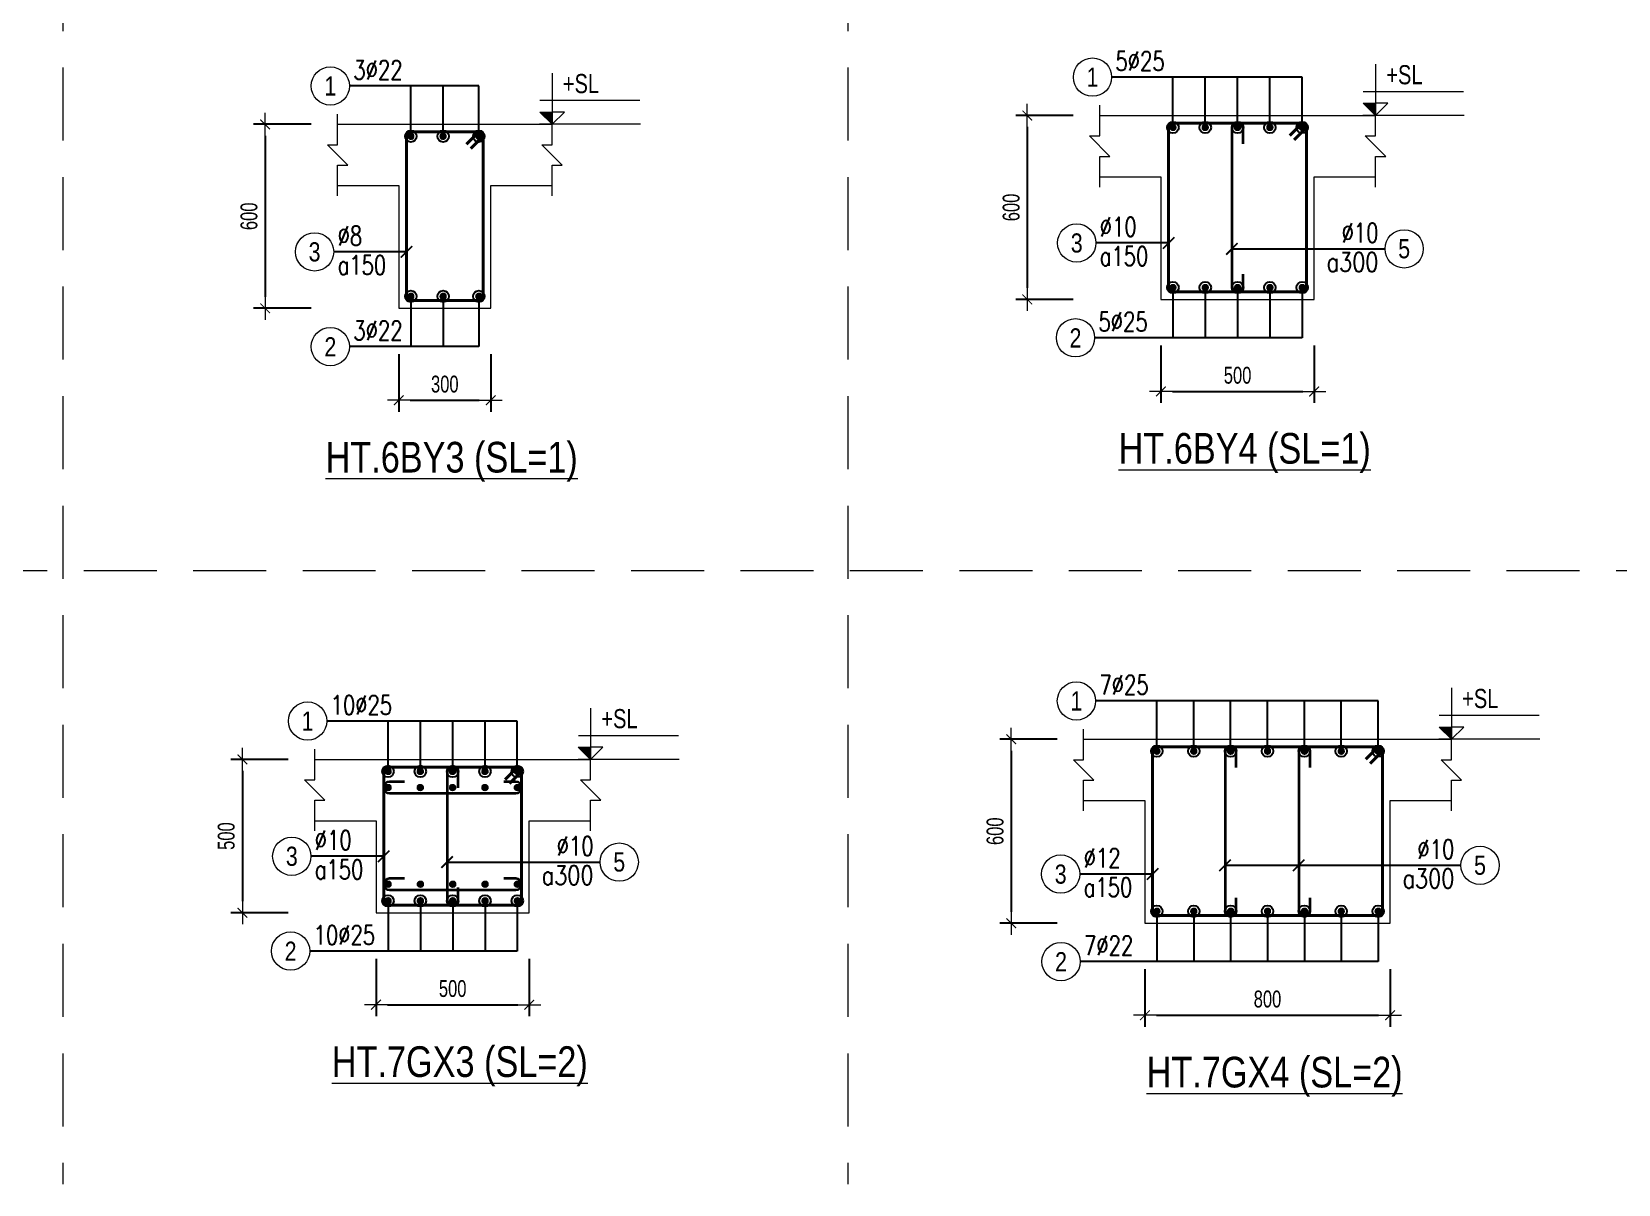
# Model space of a CAD drawing. Header units: millimetres. Extents: x 225489 to 327520, y -235866 to -221866.
# Drawn here: x 251535 to 256713, y -235866 to -232107 of the extents above; entities that cross this region are included whole.
import ezdxf
from ezdxf.enums import TextEntityAlignment as Align

# ---------------------------------------------------------------- set-up
doc = ezdxf.new("R2010")
doc.units = ezdxf.units.MM
doc.header["$PDMODE"] = 3
doc.linetypes.add('HIDDEN2', pattern=[4.762499999999999, 3.175, -1.5875])
doc.layers.get('0').update_dxf_attribs({"lineweight": 20})
doc.layers.get('Defpoints').update_dxf_attribs({"color": 151, "lineweight": 9})
for name, color, linetype, lineweight in [('NDC_S_ANNO', 7, 'Continuous', 20), ('NDC_S_CONTINUOUS', 3, 'Continuous', 20), ('NDC_S_DIM', 1, 'Continuous', 15), ('NDC_S_HIDDEN', 8, 'HIDDEN2', 13), ('NDC_S_REBAR', 4, 'Continuous', 35), ('NDC_S_STIRRUP', 4, 'Continuous', 40), ('NDC_S_TEXT SYMBOL', 7, 'Continuous', 20), ('NDC_S_THIN LINE', 8, 'Continuous', 9), ('NDC_S_VN TEXT', 7, 'Continuous', 20)]:
    doc.layers.add(name, color=color, linetype=linetype, lineweight=lineweight)
doc.styles.add('ARIAL', font='arial.ttf', dxfattribs={"width": 0.8})
doc.styles.add('NDC_ANNO', font='', dxfattribs={"width": 0.8})
doc.styles.add('NDC_DIM', font='', dxfattribs={"width": 0.75})
doc.styles.add('NDC_EN TXT', font='romans.shx', dxfattribs={"width": 0.8})
doc.styles.get('NDC_ANNO').set_extended_font_data('Dotum')
doc.styles.get('NDC_DIM').set_extended_font_data('Dotum')
doc.dimstyles.new('NDC_dim_25', dxfattribs={"dimscale": 25, "dimtxt": 2.2, "dimasz": 1.5, "dimexe": 1.5, "dimexo": 2.5, "dimgap": 1, "dimtad": 1, "dimdec": 0, "dimzin": 0, "dimdsep": 46, "dimtxsty": 'NDC_DIM', "dimblk": 'DIMMARK', "dimcen": 0.09, "dimdle": 1.2, "dimclrd": 1, "dimclre": 1, "dimclrt": 3, "dimadec": 0, "dimazin": 0, "dimtfac": 1, "dimtdec": 0, "dimtix": 1, "dimtofl": 0, "dimtmove": 0, "dimatfit": 3, "dimfxl": 6, "dimfxlon": 1, "dimtolj": 1, "dimtzin": 0, "dimarcsym": 0})

# ---------------------------------------------------------------- blocks, each defined once
blk = doc.blocks.new('kata_block_TD')
at = {"color": 6, "linetype": 'ByBlock', "lineweight": -2, "style": 'ARIAL', "width": 0.8}
blk.add_attdef('SECTDET2', text='', height=5, dxfattribs=at).set_placement((0, 7.970649532882817), align=Align.CENTER)
at = {"color": 0, "linetype": 'ByBlock', "lineweight": -2, "style": 'ARIAL', "width": 0.8}
blk.add_attdef('SECTDET1', text='', height=5, dxfattribs=at).set_placement((0, 1.470649532882817), align=Align.CENTER)
at = {"color": 3, "lineweight": 25, "style": 'ARIAL', "width": 0.8}
blk.add_attdef('SSCALE', text='', height=2.5, dxfattribs=at).set_placement((0, -3.998868953555331), align=Align.CENTER)
blk = doc.blocks.new('kata_block_CT')
at = {"layer": 'NDC_S_ANNO'}
blk.add_hatch(color=3, dxfattribs=at).paths.add_polyline_path([(0, 1.596954857557648), (-1.612010908633238, 1.596954857557648), (0, 0)])
at = {"layer": 'NDC_S_ANNO', "ltscale": 50}
h = blk.add_hatch(dxfattribs=at)
h.set_pattern_fill('ANSI31', color=256, scale=1.406250541793835, style=0)
h.set_pattern_definition([(45.00000000000001, (0, 5.456968210637569e-12), (-3.157122508925224, 3.157122508925225), [])])
h.paths.add_polyline_path([(0, 1.596954857557648), (0, 0), (1.612010908924276, 1.596954857557648)])
for p, q in [((-1.592704896858777, 3.140833880479477), (11.46947077315417, 3.140833880479477)), ((11.56125648126181, 5.456968210637569e-12), (-1.63869572513795, 5.456968210637569e-12))]:
    blk.add_line(p, q, dxfattribs=at)
for points in [[(0, 6.69495074864426), (0, 0)], [(0, 0), (-1.612010908924276, 1.596954857557648), (0, 1.596954857557648)], [(0, 0), (1.612010908924276, 1.596954857557648), (0, 1.596954857557648)]]:
    blk.add_lwpolyline(points, dxfattribs=at)
at = {"layer": 'NDC_S_ANNO', "color": 8, "ltscale": 50}
blk.add_lwpolyline([(0, 0), (-1.612010908633238, 1.596954857557648), (0, 1.596954857557648)], dxfattribs=at)
at = {"layer": 'NDC_S_TEXT SYMBOL', "color": 3, "style": 'NDC_ANNO', "width": 0.8}
blk.add_attdef('CT', (1.409564409346785, 4.068271311703938), '', height=2.5, dxfattribs=at)
blk = doc.blocks.new('DIMMARK')
at = {"layer": 'NDC_S_DIM', "color": 1}
blk.add_line((-1.5, 0), (1, 0), dxfattribs=at)
at = {"layer": 'NDC_S_DIM', "color": 2, "const_width": 0.1}
blk.add_lwpolyline([(-0.4242640687119285, -0.4242640687119285), (0.4242640687119285, 0.4242640687119285)], dxfattribs=at)
blk = doc.blocks.new('*D156')
at = {"layer": 'Defpoints', "color": 0, "transparency": 16777216}
for p in [(252733.4289635333, -233009.3474996781), (253033.4289635333, -233009.3474996781), (253033.4289635333, -233309.3474996781)]:
    blk.add_point(p, dxfattribs=at)
at = {"layer": 'NDC_S_DIM', "color": 1, "lineweight": -2, "transparency": 16777216}
for p, q in [((252733.4289635333, -233159.3474996781), (252733.4289635333, -233346.8474996781)), ((253033.4289635333, -233159.3474996781), (253033.4289635333, -233346.8474996781)), ((252770.9289635333, -233309.3474996781), (252995.9289635333, -233309.3474996781))]:
    blk.add_line(p, q, dxfattribs=at)
at = {"layer": 'NDC_S_DIM', "color": 1, "lineweight": -2, "transparency": 16777216, "xscale": 37.5, "yscale": 37.5, "zscale": 37.5, "rotation": 180}
blk.add_blockref('DIMMARK', (252733.4289635333, -233309.3474996781), dxfattribs=at)
at = {"layer": 'NDC_S_DIM', "color": 1, "lineweight": -2, "transparency": 16777216, "xscale": 37.5, "yscale": 37.5, "zscale": 37.5}
blk.add_blockref('DIMMARK', (253033.4289635333, -233309.3474996781), dxfattribs=at)
at = {"layer": 'NDC_S_DIM', "color": 3, "transparency": 16777216, "insert": (252883.4289635333, -233256.8474996781), "char_height": 55.00000000000001, "attachment_point": 5, "style": 'NDC_DIM'}
blk.add_mtext('\\A1;300', dxfattribs=at)
blk = doc.blocks.new('*D157')
at = {"layer": 'Defpoints', "color": 0, "transparency": 16777216}
for p in [(252803.1020880776, -232409.3474996781), (252297.1020880776, -233009.3474996781), (252803.1020880776, -233009.3474996781)]:
    blk.add_point(p, dxfattribs=at)
at = {"layer": 'NDC_S_DIM', "color": 1, "lineweight": -2, "transparency": 16777216}
for p, q in [((252447.1020880776, -232409.3474996781), (252259.6020880776, -232409.3474996781)), ((252297.1020880776, -232446.8474996781), (252297.1020880776, -232971.8474996781)), ((252447.1020880776, -233009.3474996781), (252259.6020880776, -233009.3474996781))]:
    blk.add_line(p, q, dxfattribs=at)
at = {"layer": 'NDC_S_DIM', "color": 1, "lineweight": -2, "transparency": 16777216, "xscale": 37.5, "yscale": 37.5, "zscale": 37.5}
for p, rotation in [((252297.1020880776, -232409.3474996781), 90), ((252297.1020880776, -233009.3474996781), 270)]:
    blk.add_blockref('DIMMARK', p, dxfattribs=dict(at, rotation=rotation))
at = {"layer": 'NDC_S_DIM', "color": 3, "transparency": 16777216, "insert": (252244.6020880777, -232709.3474996781), "char_height": 55.00000000000001, "attachment_point": 5, "rotation": 90, "style": 'NDC_DIM'}
blk.add_mtext('\\A1;600', dxfattribs=at)
blk = doc.blocks.new('kata_block_THEP')
at = {"layer": 'NDC_S_REBAR', "color": 0}
for p, q in [((-0.5, 0), (0.5, 0)), ((-0.3535533905960619, 0.353553390592424), (0.3535533905960619, -0.353553390592424)), ((0.3535533905960619, 0.353553390592424), (-0.3535533905960619, -0.353553390592424)), ((0, 0.5), (0, -0.5))]:
    blk.add_line(p, q, dxfattribs=at)
at = {"layer": 'NDC_S_REBAR', "color": 0, "const_width": 0.08333333333333334}
blk.add_lwpolyline([(-0.5, -1.818989403545856e-12, 1), (0.5000000000145519, -1.818989403545856e-12, 1), (-0.5, -1.818989403545856e-12, 1)], format="xyb", dxfattribs=at)
blk = doc.blocks.new('*U11')
blk.add_circle((-2.5, 0), 2.5)
at = {"layer": 'NDC_S_VN TEXT', "color": 3, "style": 'NDC_EN TXT', "width": 0.75}
blk.add_attdef('DK1', (0.5, 0.8455043070534884), '', height=2.5, dxfattribs=at)
at = {"layer": 'NDC_S_VN TEXT', "color": 7, "style": 'ARIAL', "width": 0.8}
blk.add_attdef('SH2', text='', height=2.5, dxfattribs=at).set_placement((-2.5, 0), align=Align.MIDDLE)
blk = doc.blocks.new('*U12')
blk.add_circle((-2.5, 0), 2.5)
at = {"layer": 'NDC_S_VN TEXT', "color": 3, "style": 'NDC_EN TXT', "width": 0.75}
for tag, p in [('DK1', (0.5, 0.8455043070534884)), ('KC1', (0.5, -2.972544307831413))]:
    blk.add_attdef(tag, p, '', height=2.5, dxfattribs=at)
at = {"layer": 'NDC_S_VN TEXT', "color": 7, "style": 'ARIAL', "width": 0.8}
blk.add_attdef('SH2', text='', height=2.5, dxfattribs=at).set_placement((-2.5, 0), align=Align.MIDDLE)
blk = doc.blocks.new('*D158')
at = {"layer": 'Defpoints', "color": 0, "transparency": 16777216}
for p in [(255220.6489089042, -232980.4652427677), (255720.6489089042, -232980.4652427677), (255720.6489089042, -233280.4652427677)]:
    blk.add_point(p, dxfattribs=at)
at = {"layer": 'NDC_S_DIM', "color": 1, "lineweight": -2, "transparency": 16777216}
for p, q in [((255220.6489089042, -233130.4652427677), (255220.6489089042, -233317.9652427677)), ((255720.6489089042, -233130.4652427677), (255720.6489089042, -233317.9652427677)), ((255258.1489089042, -233280.4652427677), (255683.1489089042, -233280.4652427677))]:
    blk.add_line(p, q, dxfattribs=at)
at = {"layer": 'NDC_S_DIM', "color": 1, "lineweight": -2, "transparency": 16777216, "xscale": 37.5, "yscale": 37.5, "zscale": 37.5, "rotation": 180}
blk.add_blockref('DIMMARK', (255220.6489089042, -233280.4652427677), dxfattribs=at)
at = {"layer": 'NDC_S_DIM', "color": 1, "lineweight": -2, "transparency": 16777216, "xscale": 37.5, "yscale": 37.5, "zscale": 37.5}
blk.add_blockref('DIMMARK', (255720.6489089042, -233280.4652427677), dxfattribs=at)
at = {"layer": 'NDC_S_DIM', "color": 3, "transparency": 16777216, "insert": (255470.6489089042, -233227.9652427677), "char_height": 55.00000000000001, "attachment_point": 5, "style": 'NDC_DIM'}
blk.add_mtext('\\A1;500', dxfattribs=at)
blk = doc.blocks.new('*D159')
at = {"layer": 'Defpoints', "color": 0, "transparency": 16777216}
for p in [(255290.3220334485, -232380.4652427677), (254784.3220334485, -232980.4652427677), (255290.3220334485, -232980.4652427677)]:
    blk.add_point(p, dxfattribs=at)
at = {"layer": 'NDC_S_DIM', "color": 1, "lineweight": -2, "transparency": 16777216}
for p, q in [((254934.3220334485, -232380.4652427677), (254746.8220334485, -232380.4652427677)), ((254784.3220334485, -232417.9652427677), (254784.3220334485, -232942.9652427677)), ((254934.3220334485, -232980.4652427677), (254746.8220334485, -232980.4652427677))]:
    blk.add_line(p, q, dxfattribs=at)
at = {"layer": 'NDC_S_DIM', "color": 1, "lineweight": -2, "transparency": 16777216, "xscale": 37.5, "yscale": 37.5, "zscale": 37.5}
for p, rotation in [((254784.3220334485, -232380.4652427677), 90), ((254784.3220334485, -232980.4652427677), 270)]:
    blk.add_blockref('DIMMARK', p, dxfattribs=dict(at, rotation=rotation))
at = {"layer": 'NDC_S_DIM', "color": 3, "transparency": 16777216, "insert": (254731.8220334486, -232680.4652427676), "char_height": 55.00000000000001, "attachment_point": 5, "rotation": 90, "style": 'NDC_DIM'}
blk.add_mtext('\\A1;600', dxfattribs=at)
blk = doc.blocks.new('*U15')
blk.add_circle((2.5, 0), 2.5)
at = {"layer": 'NDC_S_VN TEXT', "color": 3, "style": 'NDC_EN TXT'}
for tag, width, p in [('DK2', 0.75, (-0.85, 0.8455043070534884)), ('KC2', 0.8, (-0.85, -2.972544307831413))]:
    blk.add_attdef(tag, text='', height=2.5, dxfattribs=dict(at, width=width)).set_placement(p, align=Align.RIGHT)
at = {"layer": 'NDC_S_VN TEXT', "color": 7, "style": 'ARIAL', "width": 0.8}
blk.add_attdef('SH3', text='', height=2.5, dxfattribs=at).set_placement((2.5, 0), align=Align.MIDDLE)
blk = doc.blocks.new('*D164')
at = {"layer": 'Defpoints', "color": 0, "transparency": 16777216}
for p in [(252659.1379715356, -234980.4652427654), (253159.1379715356, -234980.4652427654), (253159.1379715356, -235280.4652427654)]:
    blk.add_point(p, dxfattribs=at)
at = {"layer": 'NDC_S_DIM', "color": 1, "lineweight": -2, "transparency": 16777216}
for p, q in [((252659.1379715356, -235130.4652427654), (252659.1379715356, -235317.9652427654)), ((253159.1379715356, -235130.4652427654), (253159.1379715356, -235317.9652427654)), ((252696.6379715356, -235280.4652427654), (253121.6379715356, -235280.4652427654))]:
    blk.add_line(p, q, dxfattribs=at)
at = {"layer": 'NDC_S_DIM', "color": 1, "lineweight": -2, "transparency": 16777216, "xscale": 37.5, "yscale": 37.5, "zscale": 37.5, "rotation": 180}
blk.add_blockref('DIMMARK', (252659.1379715356, -235280.4652427654), dxfattribs=at)
at = {"layer": 'NDC_S_DIM', "color": 1, "lineweight": -2, "transparency": 16777216, "xscale": 37.5, "yscale": 37.5, "zscale": 37.5}
blk.add_blockref('DIMMARK', (253159.1379715356, -235280.4652427654), dxfattribs=at)
at = {"layer": 'NDC_S_DIM', "color": 3, "transparency": 16777216, "insert": (252909.1379715356, -235227.9652427654), "char_height": 55.00000000000001, "attachment_point": 5, "style": 'NDC_DIM'}
blk.add_mtext('\\A1;500', dxfattribs=at)
blk = doc.blocks.new('*D165')
at = {"layer": 'Defpoints', "color": 0, "transparency": 16777216}
for p in [(252728.8110960799, -234480.4652427654), (252222.8110960799, -234980.4652427654), (252728.8110960799, -234980.4652427654)]:
    blk.add_point(p, dxfattribs=at)
at = {"layer": 'NDC_S_DIM', "color": 1, "lineweight": -2, "transparency": 16777216}
for p, q in [((252372.8110960799, -234480.4652427654), (252185.3110960799, -234480.4652427654)), ((252222.8110960799, -234517.9652427654), (252222.8110960799, -234942.9652427654)), ((252372.8110960799, -234980.4652427654), (252185.3110960799, -234980.4652427654))]:
    blk.add_line(p, q, dxfattribs=at)
at = {"layer": 'NDC_S_DIM', "color": 1, "lineweight": -2, "transparency": 16777216, "xscale": 37.5, "yscale": 37.5, "zscale": 37.5}
for p, rotation in [((252222.8110960799, -234480.4652427654), 90), ((252222.8110960799, -234980.4652427654), 270)]:
    blk.add_blockref('DIMMARK', p, dxfattribs=dict(at, rotation=rotation))
at = {"layer": 'NDC_S_DIM', "color": 3, "transparency": 16777216, "insert": (252170.31109608, -234730.4652427654), "char_height": 55.00000000000001, "attachment_point": 5, "rotation": 90, "style": 'NDC_DIM'}
blk.add_mtext('\\A1;500', dxfattribs=at)
blk = doc.blocks.new('*D166')
at = {"layer": 'Defpoints', "color": 0, "transparency": 16777216}
for p in [(255168.249564082, -235014.6993829644), (255968.249564082, -235014.6993829644), (255968.249564082, -235314.6993829644)]:
    blk.add_point(p, dxfattribs=at)
at = {"layer": 'NDC_S_DIM', "color": 1, "lineweight": -2, "transparency": 16777216}
for p, q in [((255168.249564082, -235164.6993829644), (255168.249564082, -235352.1993829644)), ((255968.249564082, -235164.6993829644), (255968.249564082, -235352.1993829644)), ((255205.749564082, -235314.6993829644), (255930.749564082, -235314.6993829644))]:
    blk.add_line(p, q, dxfattribs=at)
at = {"layer": 'NDC_S_DIM', "color": 1, "lineweight": -2, "transparency": 16777216, "xscale": 37.5, "yscale": 37.5, "zscale": 37.5, "rotation": 180}
blk.add_blockref('DIMMARK', (255168.249564082, -235314.6993829644), dxfattribs=at)
at = {"layer": 'NDC_S_DIM', "color": 1, "lineweight": -2, "transparency": 16777216, "xscale": 37.5, "yscale": 37.5, "zscale": 37.5}
blk.add_blockref('DIMMARK', (255968.249564082, -235314.6993829644), dxfattribs=at)
at = {"layer": 'NDC_S_DIM', "color": 3, "transparency": 16777216, "insert": (255568.249564082, -235262.1993829644), "char_height": 55.00000000000001, "attachment_point": 5, "style": 'NDC_DIM'}
blk.add_mtext('\\A1;800', dxfattribs=at)
blk = doc.blocks.new('*D167')
at = {"layer": 'Defpoints', "color": 0, "transparency": 16777216}
for p in [(255237.9226886263, -234414.6993829644), (254731.9226886263, -235014.6993829644), (255237.9226886263, -235014.6993829644)]:
    blk.add_point(p, dxfattribs=at)
at = {"layer": 'NDC_S_DIM', "color": 1, "lineweight": -2, "transparency": 16777216}
for p, q in [((254881.9226886263, -234414.6993829644), (254694.4226886263, -234414.6993829644)), ((254731.9226886263, -234452.1993829644), (254731.9226886263, -234977.1993829644)), ((254881.9226886263, -235014.6993829644), (254694.4226886263, -235014.6993829644))]:
    blk.add_line(p, q, dxfattribs=at)
at = {"layer": 'NDC_S_DIM', "color": 1, "lineweight": -2, "transparency": 16777216, "xscale": 37.5, "yscale": 37.5, "zscale": 37.5}
for p, rotation in [((254731.9226886263, -234414.6993829644), 90), ((254731.9226886263, -235014.6993829644), 270)]:
    blk.add_blockref('DIMMARK', p, dxfattribs=dict(at, rotation=rotation))
at = {"layer": 'NDC_S_DIM', "color": 3, "transparency": 16777216, "insert": (254679.4226886264, -234714.6993829643), "char_height": 55.00000000000001, "attachment_point": 5, "rotation": 90, "style": 'NDC_DIM'}
blk.add_mtext('\\A1;600', dxfattribs=at)

msp = doc.modelspace()

# ---------------------------------------------------------------- linework, layer by layer
at = {"layer": 'NDC_S_CONTINUOUS'}
for points in [[(252533.4289635333, -232409.3474996781), (252733.4289635333, -232409.3474996781), (252733.4289635333, -232409.3474996781), (253033.4289635333, -232409.3474996781), (253033.4289635333, -232409.3474996781), (253233.4289635333, -232409.3474996781)], [(255020.6489089042, -232380.4652427677), (255220.6489089042, -232380.4652427677), (255220.6489089042, -232380.4652427677), (255720.6489089042, -232380.4652427677), (255720.6489089042, -232380.4652427677), (255920.6489089042, -232380.4652427677)], [(252533.4289635333, -232609.3474996781), (252733.4289635333, -232609.3474996781), (252733.4289635333, -233009.3474996781), (253033.4289635333, -233009.3474996781), (253033.4289635333, -232609.3474996781), (253233.4289635333, -232609.3474996781)], [(255020.6489089042, -232580.4652427677), (255220.6489089042, -232580.4652427677), (255220.6489089042, -232980.4652427677), (255720.6489089042, -232980.4652427677), (255720.6489089042, -232580.4652427677), (255920.6489089042, -232580.4652427677)], [(254968.249564082, -234414.6993829644), (255168.249564082, -234414.6993829644), (255168.249564082, -234414.6993829644), (255968.249564082, -234414.6993829644), (255968.249564082, -234414.6993829644), (256168.249564082, -234414.6993829644)], [(252459.1379715356, -234480.4652427654), (252659.1379715356, -234480.4652427654), (252659.1379715356, -234480.4652427654), (253159.1379715356, -234480.4652427654), (253159.1379715356, -234480.4652427654), (253359.1379715356, -234480.4652427654)], [(254968.249564082, -234614.6993829644), (255168.249564082, -234614.6993829644), (255168.249564082, -235014.6993829644), (255968.249564082, -235014.6993829644), (255968.249564082, -234614.6993829644), (256168.249564082, -234614.6993829644)], [(252459.1379715356, -234680.4652427654), (252659.1379715356, -234680.4652427654), (252659.1379715356, -234980.4652427654), (253159.1379715356, -234980.4652427654), (253159.1379715356, -234680.4652427654), (253359.1379715356, -234680.4652427654)]]:
    msp.add_lwpolyline(points, dxfattribs=at)
at = {"layer": 'NDC_S_HIDDEN', "ltscale": 75}
for p, q in [((251637.4073254415, -221865.8761660784), (251637.4073254415, -235865.8761660625)), ((254198.91826281, -221865.8761660784), (254198.91826281, -235865.8761660625)), ((264444.9620122843, -233865.8761660647), (246514.3854507044, -233865.8761660646))]:
    msp.add_line(p, q, dxfattribs=at)
at = {"layer": 'NDC_S_REBAR'}
for points in [[(255489.0809089042, -232472.809932701), (255489.0809089042, -232423.8967628911, 0.9999999999999999), (255452.2169089041, -232423.8967628911), (255452.2169089041, -232937.0332427676, 0.9999999999999999), (255489.0809089042, -232937.0332427676), (255489.0809089042, -232897.7763517588, -0.414213562)], [(255466.4812342712, -234507.0440728977), (255466.4812342712, -234458.1309030878, 0.9999999999999999), (255429.6172342713, -234458.1309030878), (255429.6172342713, -234971.2673829643, 0.9999999999999999), (255466.4812342712, -234971.2673829643), (255466.4812342712, -234932.0104919555, -0.414213562)], [(255707.1479009377, -234507.0440728977), (255707.1479009377, -234458.1309030878, 0.9999999999999999), (255670.2839009377, -234458.1309030878), (255670.2839009377, -234971.2673829643, 0.9999999999999999), (255707.1479009377, -234971.2673829643), (255707.1479009377, -234932.0104919555, -0.414213562)], [(252927.5699715356, -234572.8099326987), (252927.5699715356, -234523.8967628889, 0.9999999999999999), (252890.7059715356, -234523.8967628889), (252890.7059715356, -234937.0332427653, 0.9999999999999999), (252927.5699715356, -234937.0332427653), (252927.5699715356, -234897.7763517565, -0.414213562)], [(252751.4831413457, -234553.6912818516), (252702.5699715358, -234553.6912818516, 0.9999999999999999), (252702.5699715358, -234590.5552818517), (253115.7059715358, -234590.5552818517, 0.9999999999999999), (253115.7059715358, -234553.6912818516), (253076.4490805269, -234553.6912818516, -0.414213562)], [(252751.4831413457, -234868.9819732149), (252702.5699715358, -234868.9819732149, 0.9999999999999999), (252702.5699715358, -234905.8459732149), (253115.7059715358, -234905.8459732149, 0.9999999999999999), (253115.7059715358, -234868.9819732149), (253076.4490805269, -234868.9819732149, -0.414213562)]]:
    msp.add_lwpolyline(points, format="xyb", dxfattribs=at)
at = {"layer": 'NDC_S_STIRRUP'}
for points in [[(255641.6489089042, -232445.4652427677), (255681.6489089042, -232405.4652427677, -0.414213562), (255695.6489089042, -232419.4652427677), (255695.6489089042, -232941.4652427677, -0.414213562), (255681.6489089042, -232955.4652427677), (255259.6489089042, -232955.4652427677, -0.414213562), (255245.6489089042, -232941.4652427677), (255245.6489089042, -232419.4652427677, -0.414213562), (255259.6489089042, -232405.4652427677), (255681.6489089042, -232405.4652427677, -0.414213562), (255695.6489089042, -232419.4652427677), (255655.6489089042, -232459.4652427677)], [(252954.4289635333, -232474.3474996781), (252994.4289635333, -232434.3474996781, -0.414213562), (253008.4289635333, -232448.3474996781), (253008.4289635333, -232970.3474996781, -0.414213562), (252994.4289635333, -232984.3474996781), (252772.4289635333, -232984.3474996781, -0.414213562), (252758.4289635333, -232970.3474996781), (252758.4289635333, -232448.3474996781, -0.414213562), (252772.4289635333, -232434.3474996781), (252994.4289635333, -232434.3474996781, -0.414213562), (253008.4289635333, -232448.3474996781), (252968.4289635333, -232488.3474996781)], [(255889.249564082, -234479.6993829644), (255929.249564082, -234439.6993829644, -0.414213562), (255943.249564082, -234453.6993829644), (255943.249564082, -234975.6993829644, -0.414213562), (255929.249564082, -234989.6993829644), (255207.249564082, -234989.6993829644, -0.414213562), (255193.249564082, -234975.6993829644), (255193.249564082, -234453.6993829644, -0.414213562), (255207.249564082, -234439.6993829644), (255929.249564082, -234439.6993829644, -0.414213562), (255943.249564082, -234453.6993829644), (255903.249564082, -234493.6993829644)], [(253080.1379715356, -234545.4652427654), (253120.1379715356, -234505.4652427654, -0.414213562), (253134.1379715356, -234519.4652427654), (253134.1379715356, -234941.4652427654, -0.414213562), (253120.1379715356, -234955.4652427654), (252698.1379715356, -234955.4652427654, -0.414213562), (252684.1379715356, -234941.4652427654), (252684.1379715356, -234519.4652427654, -0.414213562), (252698.1379715356, -234505.4652427654), (253120.1379715356, -234505.4652427654, -0.414213562), (253134.1379715356, -234519.4652427654), (253094.1379715356, -234559.4652427654)]]:
    msp.add_lwpolyline(points, format="xyb", dxfattribs=at)
at = {"layer": 'NDC_S_THIN LINE'}
for points in [[(255020.6489089042, -232613.798576101), (255020.6489089042, -232513.798576101), (255053.9822422375, -232513.798576101), (254987.3155755709, -232447.1319094343), (255020.6489089042, -232447.1319094343), (255020.6489089042, -232347.1319094343)], [(255920.6489089042, -232613.798576101), (255920.6489089042, -232513.798576101), (255953.9822422375, -232513.798576101), (255887.3155755709, -232447.1319094343), (255920.6489089042, -232447.1319094343), (255920.6489089042, -232347.1319094343)], [(252533.4289635333, -232642.6808330115), (252533.4289635333, -232542.6808330115), (252566.7622968667, -232542.6808330115), (252500.0956302, -232476.0141663448), (252533.4289635333, -232476.0141663448), (252533.4289635333, -232376.0141663448)], [(253233.4289635333, -232642.6808330115), (253233.4289635333, -232542.6808330115), (253266.7622968667, -232542.6808330115), (253200.0956302, -232476.0141663448), (253233.4289635333, -232476.0141663448), (253233.4289635333, -232376.0141663448)], [(254968.249564082, -234648.0327162977), (254968.249564082, -234548.0327162977), (255001.5828974154, -234548.0327162977), (254934.9162307488, -234481.366049631), (254968.2495640821, -234481.366049631), (254968.2495640821, -234381.366049631)], [(256168.249564082, -234648.0327162977), (256168.249564082, -234548.0327162977), (256201.5828974154, -234548.0327162977), (256134.9162307488, -234481.366049631), (256168.2495640821, -234481.366049631), (256168.2495640821, -234381.366049631)], [(252459.1379715356, -234713.7985760988), (252459.1379715356, -234613.7985760988), (252492.471304869, -234613.7985760988), (252425.8046382023, -234547.1319094321), (252459.1379715356, -234547.1319094321), (252459.1379715356, -234447.1319094321)], [(253359.1379715356, -234713.7985760988), (253359.1379715356, -234613.7985760988), (253392.471304869, -234613.7985760988), (253325.8046382023, -234547.1319094321), (253359.1379715356, -234547.1319094321), (253359.1379715356, -234447.1319094321)]]:
    msp.add_lwpolyline(points, dxfattribs=at)

# ---------------------------------------------------------------- block references
at = {"layer": 'NDC_S_REBAR', "xscale": 22, "yscale": 22, "zscale": 22}
for p in [(255259.6489089042, -232419.4652427677), (255681.6489089042, -232419.4652427677), (252772.4289635333, -232448.3474996781), (252994.4289635333, -232448.3474996781), (255259.6489089042, -232941.4652427677), (255365.1489089042, -232941.4652427677), (255470.6489089042, -232941.4652427677), (255576.1489089042, -232941.4652427677), (255681.6489089042, -232941.4652427677), (252772.4289635333, -232970.3474996781), (252877.9289635333, -232970.3474996781), (252994.4289635333, -232970.3474996781), (255207.249564082, -234453.6993829644), (255327.5828974153, -234453.6993829644), (255447.9162307486, -234453.6993829644), (255568.2495640819, -234453.6993829643), (255688.5828974153, -234453.6993829643), (255808.9162307485, -234453.6993829643), (255929.249564082, -234453.6993829644), (252698.1379715356, -234519.4652427654), (253120.1379715356, -234519.4652427654), (252698.1379715356, -234572.1232818516), (253120.1379715356, -234572.1232818516), (252698.1379715356, -234887.4139732148), (252803.6379715356, -234887.4139732148), (252909.1379715356, -234887.4139732148), (253014.6379715356, -234887.4139732148), (253120.1379715356, -234887.4139732148), (252698.1379715356, -234941.4652427654), (252803.6379715356, -234941.4652427654), (252909.1379715356, -234941.4652427654), (253014.6379715356, -234941.4652427654), (253120.1379715356, -234941.4652427654), (255207.249564082, -234975.6993829644), (255327.5828974153, -234975.6993829644), (255447.9162307486, -234975.6993829644), (255568.2495640819, -234975.6993829643), (255688.5828974153, -234975.6993829643), (255808.9162307485, -234975.6993829643), (255929.249564082, -234975.6993829644)]:
    msp.add_blockref('kata_block_THEP', p, dxfattribs=at)
at = {"layer": 'NDC_S_REBAR', "xscale": -22, "yscale": 22, "zscale": 22, "rotation": 180}
for p in [(255365.1489089042, -232419.4652427677), (255470.6489089042, -232419.4652427677), (255576.1489089042, -232419.4652427677), (252877.9289635333, -232448.3474996781), (252803.6379715356, -234519.4652427654), (252909.1379715356, -234519.4652427654), (253014.6379715356, -234519.4652427654), (252803.6379715356, -234572.1232818516), (252909.1379715356, -234572.1232818516), (253014.6379715356, -234572.1232818516)]:
    msp.add_blockref('kata_block_THEP', p, dxfattribs=at)
at = {"layer": 'NDC_S_THIN LINE', "xscale": 25, "yscale": 25, "zscale": 25}
for name, p, values in [('*U11', (252572.4289635333, -232284.3474996781), {'SH2': '1', 'DK1': '3%%c22'}), ('*U11', (255059.6489089042, -232255.4652427677), {'SH2': '1', 'DK1': '5%%c25'}), ('*U12', (255008.1489089042, -232796.2859133772), {'SH2': '3', 'DK1': '%%c10', 'KC1': 'a150'}), ('*U12', (252520.9289635333, -232825.1681702877), {'SH2': '3', 'DK1': '%%c8', 'KC1': 'a150'}), ('*U15', (255951.7051077684, -232815.3815056545), {'SH3': '5', 'DK2': '%%c10', 'KC2': 'a300'}), ('*U11', (255004.1904610557, -233105.4652427677), {'SH2': '2', 'DK1': '5%%c25'}), ('*U11', (252572.4289635333, -233134.3474996781), {'SH2': '2', 'DK1': '3%%c22'}), ('*U11', (255007.249564082, -234289.6993829644), {'SH2': '1', 'DK1': '7%%c25'}), ('*U11', (252498.1379715356, -234355.4652427654), {'SH2': '1', 'DK1': '10%%c25'}), ('*U12', (252446.6379715356, -234796.285913375), {'SH2': '3', 'DK1': '%%c10', 'KC1': 'a150'}), ('*U15', (253390.1941703999, -234815.3815056522), {'SH3': '5', 'DK2': '%%c10', 'KC2': 'a300'}), ('*U15', (256199.3057629463, -234825.8569550694), {'SH3': '5', 'DK2': '%%c10', 'KC2': 'a300'}), ('*U12', (254955.749564082, -234854.3910845759), {'SH2': '3', 'DK1': '%%c12', 'KC1': 'a150'}), ('*U11', (252442.6795236872, -235105.4652427654), {'SH2': '2', 'DK1': '10%%c25'}), ('*U11', (254956.9405957052, -235139.6993829644), {'SH2': '2', 'DK1': '7%%c22'})]:
    msp.add_blockref(name, p, dxfattribs=at).add_auto_attribs(values)
at = {"layer": 'NDC_S_VN TEXT', "xscale": 25, "yscale": 25, "zscale": 25}
for p in [(253233.4289635333, -232409.3474996781), (255920.6489089042, -232380.4652427677), (256168.249564082, -234414.6993829644), (253359.1379715356, -234480.4652427654)]:
    msp.add_blockref('kata_block_CT', p, dxfattribs=at).add_auto_attribs({'CT': '+SL'})
at = {"layer": 'NDC_S_VN TEXT'}
ref = msp.add_blockref('kata_block_TD', (252905.8441072261, -233574.2531466151), dxfattribs=dict(at, xscale=20, yscale=20, zscale=20))
ref.add_attrib('SECTDET1', '%%uHT.6BY3 (SL=1)', dxfattribs={"layer": '0', "color": 0, "linetype": 'ByBlock', "lineweight": -2, "height": 100, "style": 'ARIAL', "width": 0.8}).set_placement((252905.8441072261, -233544.8401559574), align=Align.CENTER)
ref = msp.add_blockref('kata_block_TD', (255493.9072832618, -233545.3708897047), dxfattribs=dict(at, xscale=20, yscale=20, zscale=20))
ref.add_attrib('SECTDET1', '%%uHT.6BY4 (SL=1)', dxfattribs={"layer": '0', "color": 0, "linetype": 'ByBlock', "lineweight": -2, "height": 100, "style": 'ARIAL', "width": 0.8}).set_placement((255493.9072832618, -233515.957899047), align=Align.CENTER)
ref = msp.add_blockref('kata_block_TD', (252932.3963458932, -235545.3708897024), dxfattribs=dict(at, xscale=20, yscale=20, zscale=20))
ref.add_attrib('SECTDET1', '%%uHT.7GX3 (SL=2)', dxfattribs={"layer": '0', "color": 0, "linetype": 'ByBlock', "lineweight": -2, "height": 100, "style": 'ARIAL', "width": 0.8}).set_placement((252932.3963458932, -235515.9578990447), align=Align.CENTER)
ref = msp.add_blockref('kata_block_TD', (255591.5079384396, -235579.6050299014), dxfattribs=dict(at, xscale=20, yscale=20, zscale=20))
ref.add_attrib('SECTDET1', '%%uHT.7GX4 (SL=2)', dxfattribs={"layer": '0', "color": 0, "linetype": 'ByBlock', "lineweight": -2, "height": 100, "style": 'ARIAL', "width": 0.8}).set_placement((255591.5079384396, -235550.1920392437), align=Align.CENTER)

# ---------------------------------------------------------------- dimensions: what is measured, and where the dimension line sits
at = {"layer": 'NDC_S_DIM'}
for base, p1, p2, picture, middle in [((254784.3220334485, -232980.4652427677), (255290.3220334485, -232380.4652427677), (255290.3220334485, -232980.4652427677), '*D159', (254731.8220334486, -232680.4652427676)), ((252297.1020880776, -233009.3474996781), (252803.1020880776, -232409.3474996781), (252803.1020880776, -233009.3474996781), '*D157', (252244.6020880777, -232709.3474996781)), ((254731.9226886263, -235014.6993829644), (255237.9226886263, -234414.6993829644), (255237.9226886263, -235014.6993829644), '*D167', (254679.4226886264, -234714.6993829643)), ((252222.8110960799, -234980.4652427654), (252728.8110960799, -234480.4652427654), (252728.8110960799, -234980.4652427654), '*D165', (252170.31109608, -234730.4652427654))]:
    dim = msp.add_linear_dim(base=base, p1=p1, p2=p2, angle=270, dimstyle='NDC_dim_25', dxfattribs=at)
    dim.commit()
    dim.dimension.update_dxf_attribs({"geometry": picture, "text_midpoint": middle})
for base, p1, p2, picture, middle in [((255720.6489089042, -233280.4652427677), (255220.6489089042, -232980.4652427677), (255720.6489089042, -232980.4652427677), '*D158', (255470.6489089042, -233227.9652427677)), ((253033.4289635333, -233309.3474996781), (252733.4289635333, -233009.3474996781), (253033.4289635333, -233009.3474996781), '*D156', (252883.4289635333, -233256.8474996781)), ((253159.1379715356, -235280.4652427654), (252659.1379715356, -234980.4652427654), (253159.1379715356, -234980.4652427654), '*D164', (252909.1379715356, -235227.9652427654)), ((255968.249564082, -235314.6993829644), (255168.249564082, -235014.6993829644), (255968.249564082, -235014.6993829644), '*D166', (255568.249564082, -235262.1993829644))]:
    dim = msp.add_linear_dim(base=base, p1=p1, p2=p2, dimstyle='NDC_dim_25', dxfattribs=at)
    dim.commit()
    dim.dimension.update_dxf_attribs({"geometry": picture, "text_midpoint": middle})

# ---------------------------------------------------------------- leaders
at = {"layer": 'NDC_S_THIN LINE'}
for points, override in [([(255259.6489089042, -232419.4652427677), (255259.6489089042, -232255.4652427677), (255059.6489089042, -232255.4652427677)], {"dimldrblk": 'DotBlank'}), ([(255365.1489089042, -232419.4652427677), (255365.1489089042, -232255.4652427677), (255059.6489089042, -232255.4652427677)], {"dimldrblk": 'DotBlank'}), ([(255470.6489089043, -232419.4652427676), (255470.6489089043, -232255.4652427676), (255059.6489089042, -232255.4652427677)], {"dimldrblk": 'DotBlank'}), ([(255576.1489089043, -232419.4652427676), (255576.1489089043, -232255.4652427676), (255059.6489089042, -232255.4652427677)], {"dimldrblk": 'DotBlank'}), ([(255681.6489089042, -232419.4652427677), (255681.6489089042, -232255.4652427677), (255059.6489089042, -232255.4652427677)], {"dimldrblk": 'DotBlank'}), ([(252772.4289635333, -232448.3474996781), (252772.4289635333, -232284.3474996781), (252572.4289635333, -232284.3474996781)], {"dimldrblk": 'DotBlank'}), ([(252877.9289635333, -232448.3474996781), (252877.9289635333, -232284.3474996781), (252572.4289635333, -232284.3474996781)], {"dimldrblk": 'DotBlank'}), ([(252994.4289635333, -232448.3474996781), (252994.4289635333, -232284.3474996781), (252572.4289635333, -232284.3474996781)], {"dimldrblk": 'DotBlank'}), ([(255245.6489089042, -232796.2859133772), (255008.1489089042, -232796.2859133772)], {"dimldrblk": 'ArchTick'}), ([(252758.4289635333, -232825.1681702877), (252520.9289635333, -232825.1681702877)], {"dimldrblk": 'ArchTick'}), ([(255452.2169089041, -232815.3815056545), (255951.7051077684, -232815.3815056545)], {"dimldrblk": 'ArchTick'}), ([(255259.6489089042, -232941.4652427677), (255259.6489089042, -233105.4652427677), (255004.1904610557, -233105.4652427677)], {"dimldrblk": 'DotBlank'}), ([(255365.1489089042, -232941.4652427677), (255365.1489089042, -233105.4652427677), (255004.1904610557, -233105.4652427677)], {"dimldrblk": 'DotBlank'}), ([(255470.6489089042, -232941.4652427677), (255470.6489089042, -233105.4652427677), (255004.1904610557, -233105.4652427677)], {"dimldrblk": 'DotBlank'}), ([(255576.1489089042, -232941.4652427677), (255576.1489089042, -233105.4652427677), (255004.1904610557, -233105.4652427677)], {"dimldrblk": 'DotBlank'}), ([(255681.6489089042, -232941.4652427677), (255681.6489089042, -233105.4652427677), (255004.1904610557, -233105.4652427677)], {"dimldrblk": 'DotBlank'}), ([(252772.4289635333, -232970.3474996781), (252772.4289635333, -233134.3474996781), (252572.4289635333, -233134.3474996781)], {"dimldrblk": 'DotBlank'}), ([(252877.9289635333, -232970.3474996781), (252877.9289635333, -233134.3474996781), (252572.4289635333, -233134.3474996781)], {"dimldrblk": 'DotBlank'}), ([(252994.4289635333, -232970.3474996781), (252994.4289635333, -233134.3474996781), (252572.4289635333, -233134.3474996781)], {"dimldrblk": 'DotBlank'}), ([(255207.249564082, -234453.6993829644), (255207.249564082, -234289.6993829644), (255007.249564082, -234289.6993829644)], {"dimldrblk": 'DotBlank'}), ([(255929.249564082, -234453.6993829644), (255929.249564082, -234289.6993829644), (255007.249564082, -234289.6993829644)], {"dimldrblk": 'DotBlank'}), ([(255327.5828974153, -234453.6993829644), (255327.5828974153, -234289.6993829644), (255127.5828974154, -234289.6993829644)], {"dimldrblk": 'DotBlank'}), ([(255447.9162307488, -234453.6993829644), (255447.9162307488, -234289.6993829644), (255247.9162307488, -234289.6993829644)], {"dimldrblk": 'DotBlank'}), ([(255568.2495640819, -234453.6993829644), (255568.2495640819, -234289.6993829644), (255368.249564082, -234289.6993829644)], {"dimldrblk": 'DotBlank'}), ([(255688.5828974153, -234453.6993829644), (255688.5828974153, -234289.6993829644), (255488.5828974153, -234289.6993829644)], {"dimldrblk": 'DotBlank'}), ([(255808.9162307485, -234453.6993829644), (255808.9162307485, -234289.6993829644), (255608.9162307485, -234289.6993829644)], {"dimldrblk": 'DotBlank'}), ([(252698.1379715356, -234519.4652427654), (252698.1379715356, -234355.4652427654), (252498.1379715356, -234355.4652427654)], {"dimldrblk": 'DotBlank'}), ([(252803.6379715356, -234519.4652427654), (252803.6379715356, -234355.4652427654), (252498.1379715356, -234355.4652427654)], {"dimldrblk": 'DotBlank'}), ([(252909.1379715358, -234519.4652427654), (252909.1379715358, -234355.4652427654), (252498.1379715356, -234355.4652427654)], {"dimldrblk": 'DotBlank'}), ([(253014.6379715358, -234519.4652427654), (253014.6379715358, -234355.4652427654), (252498.1379715356, -234355.4652427654)], {"dimldrblk": 'DotBlank'}), ([(253120.1379715356, -234519.4652427654), (253120.1379715356, -234355.4652427654), (252498.1379715356, -234355.4652427654)], {"dimldrblk": 'DotBlank'}), ([(252684.1379715356, -234796.285913375), (252446.6379715356, -234796.285913375)], {"dimldrblk": 'ArchTick'}), ([(252890.7059715356, -234815.3815056522), (253390.1941703999, -234815.3815056522)], {"dimldrblk": 'ArchTick'}), ([(255193.249564082, -234854.3910845759), (254955.749564082, -234854.3910845759)], {"dimldrblk": 'ArchTick'}), ([(255429.6172342713, -234825.8569550694), (256199.3057629463, -234825.8569550694)], {"dimldrblk": 'ArchTick'}), ([(255670.2839009377, -234825.8569550694), (256199.3057629463, -234825.8569550694)], {"dimldrblk": 'ArchTick'}), ([(252698.1379715356, -234941.4652427654), (252698.1379715356, -235105.4652427654), (252442.6795236872, -235105.4652427654)], {"dimldrblk": 'DotBlank'}), ([(252803.6379715356, -234941.4652427654), (252803.6379715356, -235105.4652427654), (252442.6795236872, -235105.4652427654)], {"dimldrblk": 'DotBlank'}), ([(252909.1379715356, -234941.4652427654), (252909.1379715356, -235105.4652427654), (252442.6795236872, -235105.4652427654)], {"dimldrblk": 'DotBlank'}), ([(253014.6379715356, -234941.4652427654), (253014.6379715356, -235105.4652427654), (252442.6795236872, -235105.4652427654)], {"dimldrblk": 'DotBlank'}), ([(253120.1379715356, -234941.4652427654), (253120.1379715356, -235105.4652427654), (252442.6795236872, -235105.4652427654)], {"dimldrblk": 'DotBlank'}), ([(255207.249564082, -234975.6993829644), (255207.249564082, -235139.6993829644), (254956.9405957052, -235139.6993829644)], {"dimldrblk": 'DotBlank'}), ([(255929.249564082, -234975.6993829644), (255929.249564082, -235139.6993829644), (254956.9405957052, -235139.6993829644)], {"dimldrblk": 'DotBlank'}), ([(255327.5828974153, -234975.6993829644), (255327.5828974153, -235139.6993829644), (255077.2739290386, -235139.6993829644)], {"dimldrblk": 'DotBlank'}), ([(255447.9162307488, -234975.6993829644), (255447.9162307488, -235139.6993829644), (255197.6072623719, -235139.6993829644)], {"dimldrblk": 'DotBlank'}), ([(255568.2495640819, -234975.6993829644), (255568.2495640819, -235139.6993829644), (255317.9405957051, -235139.6993829644)], {"dimldrblk": 'DotBlank'}), ([(255688.5828974153, -234975.6993829644), (255688.5828974153, -235139.6993829644), (255438.2739290384, -235139.6993829644)], {"dimldrblk": 'DotBlank'}), ([(255808.9162307485, -234975.6993829644), (255808.9162307485, -235139.6993829644), (255558.6072623717, -235139.6993829644)], {"dimldrblk": 'DotBlank'})]:
    msp.add_leader(points, dimstyle='NDC_dim_25', override=override, dxfattribs=at)

doc.saveas('drawing.dxf')
